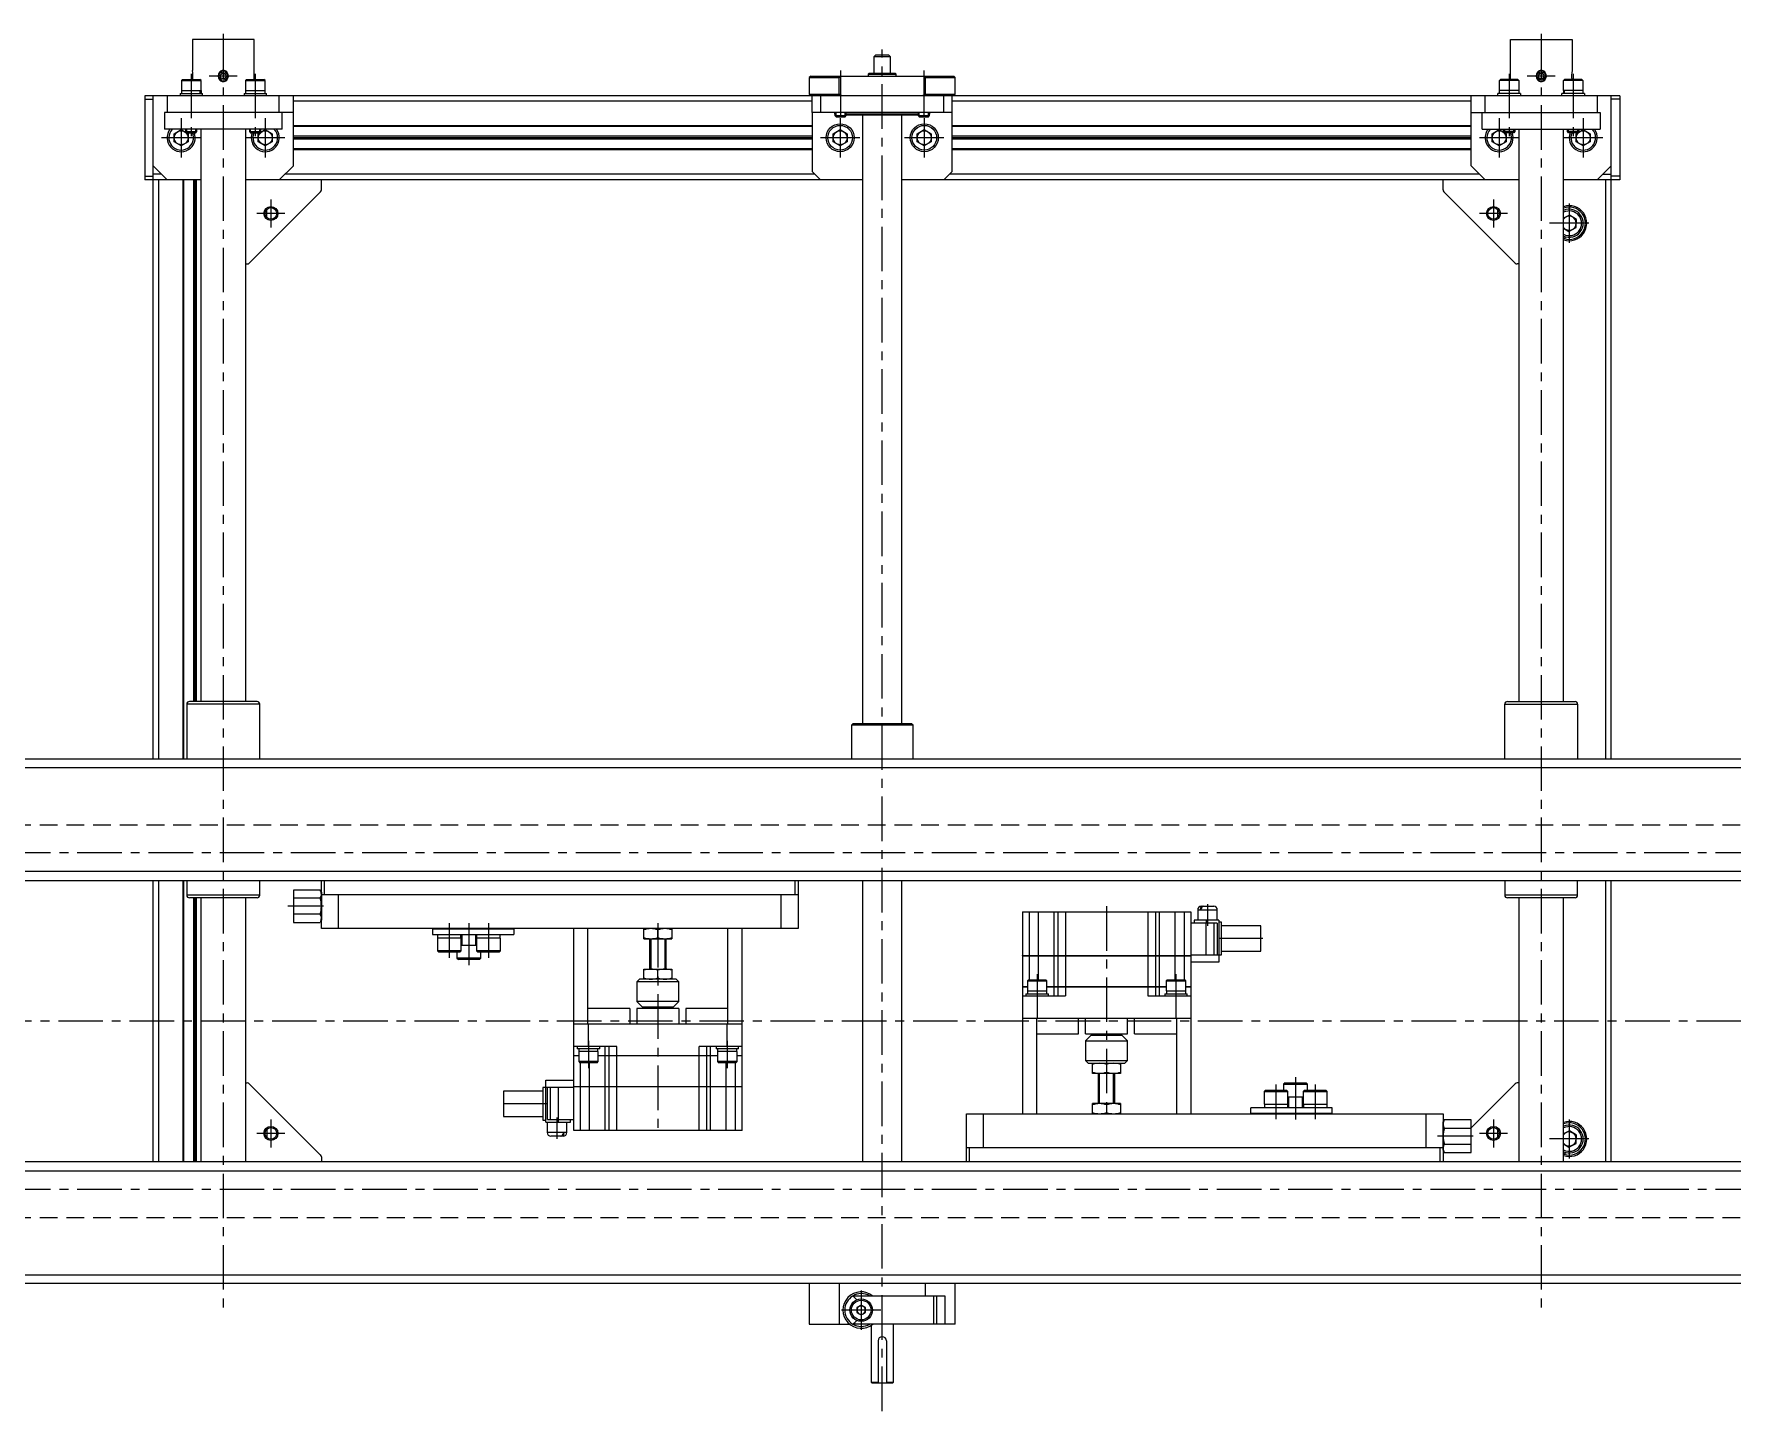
# Model space of a CAD drawing. Extents: x -5 to 1618, y -24 to 990.
# Drawn here: x 548 to 1154, y 488 to 979 of the extents above; entities that cross this region are included whole.
import ezdxf

# ---------------------------------------------------------------- set-up
doc = ezdxf.new("R2010")
doc.units = 0
doc.header["$LTSCALE"] = 0.5
doc.linetypes.add('CENTER', pattern=[50.8, 31.75, -6.35, 6.35, -6.35])
doc.linetypes.add('DASHED', pattern=[19.05, 12.7, -6.35])
for name, color, linetype in [('MSM_CENTER', 1, 'CENTER'), ('MSM_CONTINUOUS', 7, 'CONTINUOUS'), ('MSM_DASHED', 4, 'DASHED'), ('MSM_NARROW', 5, 'CONTINUOUS')]:
    doc.layers.add(name, color=color, linetype=linetype)

msp = doc.modelspace()

# ---------------------------------------------------------------- linework, layer by layer
at = {"layer": 'MSM_CENTER'}
for p, q in [((615.73, 978.6), (615.73, 522.46)), ((1085.73, 978.6), (1085.73, 522.46)), ((850.73, 487.6), (850.73, 973.1)), ((604.33, 964.4), (604.33, 941.4)), ((620.73, 963.6), (610.73, 963.6)), ((627.13, 964.4), (627.13, 941.4)), ((835.88, 965.6), (835.88, 947.1)), ((865.58, 965.6), (865.58, 947.1)), ((1074.33, 964.4), (1074.33, 941.4)), ((1090.73, 963.6), (1080.73, 963.6)), ((1097.13, 964.4), (1097.13, 941.4)), ((600.73, 948.6), (600.73, 934.6)), ((630.73, 948.6), (630.73, 934.6)), ((835.73, 948.6), (835.73, 934.6)), ((865.73, 948.6), (865.73, 934.6)), ((1070.73, 948.6), (1070.73, 934.6)), ((1100.73, 948.6), (1100.73, 934.6)), ((607.73, 941.6), (593.73, 941.6)), ((637.73, 941.6), (623.73, 941.6)), ((842.73, 941.6), (828.73, 941.6)), ((872.73, 941.6), (858.73, 941.6)), ((1077.73, 941.6), (1063.73, 941.6)), ((1107.73, 941.6), (1093.73, 941.6)), ((637.73, 914.6), (627.73, 914.6)), ((632.73, 919.6), (632.73, 909.6)), ((1073.73, 914.6), (1063.73, 914.6)), ((1068.73, 919.6), (1068.73, 909.6)), ((1095.73, 918.1), (1095.73, 904.1)), ((1102.73, 911.1), (1088.73, 911.1)), ((1366.95, 686.6), (334.55, 686.6)), ((651.48, 667.6), (638.73, 667.6)), ((930.73, 667.6), (930.73, 591.6)), ((966.73, 668.3), (966.73, 660.6)), ((696.33, 661.6), (696.33, 649.2)), ((703.33, 661.6), (703.33, 646.6)), ((710.33, 661.6), (710.33, 649.2)), ((770.73, 661.6), (770.73, 585.6)), ((986.48, 656.1), (968.73, 656.1)), ((905.98, 643.4), (905.98, 633.6)), ((955.48, 643.4), (955.48, 633.6)), ((1385.6, 626.6), (327.98, 626.6)), ((745.98, 619.6), (745.98, 609.8)), ((795.48, 619.6), (795.48, 609.8)), ((998.13, 606.6), (998.13, 591.6)), ((991.13, 604), (991.13, 591.7)), ((1005.13, 604), (1005.13, 591.7)), ((731.48, 597.1), (713.73, 597.1)), ((632.73, 591.6), (632.73, 581.6)), ((734.73, 592.3), (734.73, 584.6)), ((1068.73, 591.6), (1068.73, 581.6)), ((1095.73, 591.6), (1095.73, 577.6)), ((637.73, 586.6), (627.73, 586.6)), ((1061.48, 585.6), (1048.73, 585.6)), ((1073.73, 586.6), (1063.73, 586.6)), ((1102.73, 584.6), (1088.73, 584.6)), ((1366.95, 566.6), (334.55, 566.6)), ((843.23, 530.6), (843.23, 516.6)), ((850.23, 523.6), (836.23, 523.6))]:
    msp.add_line(p, q, dxfattribs=at)
at = {"layer": 'MSM_CONTINUOUS'}
for p, q in [((604.73, 976.6), (604.73, 965.57)), ((626.73, 976.6), (604.73, 976.6)), ((626.73, 962.4), (626.73, 976.6)), ((1074.73, 962.4), (1074.73, 976.6)), ((1074.73, 976.6), (1096.73, 976.6)), ((1096.73, 976.6), (1096.73, 965.57)), ((848.35, 971.1), (847.73, 970.49)), ((847.73, 970.49), (847.73, 964.6)), ((853.73, 970.49), (847.73, 970.49)), ((853.12, 971.1), (848.35, 971.1)), ((853.73, 970.49), (853.12, 971.1)), ((853.73, 964.6), (853.73, 970.49)), ((614.64, 963.96), (615.5, 964.73)), ((614.87, 962.83), (614.64, 963.96)), ((615.97, 962.47), (614.87, 962.83)), ((615.5, 964.73), (616.59, 964.37)), ((616.83, 963.24), (615.97, 962.47)), ((616.59, 964.37), (616.83, 963.24)), ((825.23, 963.6), (824.73, 963.1)), ((824.73, 963.1), (824.73, 957.1)), ((824.73, 963.1), (835.39, 963.1)), ((825.23, 963.6), (876.23, 963.6)), ((835.39, 963.1), (836.25, 963.6)), ((835.39, 957.1), (835.39, 963.1)), ((846.07, 964.6), (845.73, 964.27)), ((845.73, 964.27), (845.73, 963.6)), ((845.73, 964.27), (849.09, 964.27)), ((846.07, 964.6), (849.2, 964.6)), ((849.09, 964.27), (855.73, 964.27)), ((849.2, 964.6), (855.4, 964.6)), ((855.73, 964.27), (855.4, 964.6)), ((855.73, 963.6), (855.73, 964.27)), ((865.18, 963.6), (866.05, 963.1)), ((866.05, 963.1), (876.73, 963.1)), ((866.05, 963.1), (866.05, 957.1)), ((876.73, 963.1), (876.23, 963.6)), ((876.73, 957.1), (876.73, 963.1)), ((1084.87, 964.37), (1084.64, 963.24)), ((1084.64, 963.24), (1085.5, 962.47)), ((1085.97, 964.73), (1084.87, 964.37)), ((1085.5, 962.47), (1086.59, 962.83)), ((1086.83, 963.96), (1085.97, 964.73)), ((1086.59, 962.83), (1086.83, 963.96)), ((600.33, 957.4), (600.33, 956.6)), ((600.33, 957.4), (608.33, 957.4)), ((601.23, 962.4), (600.83, 962)), ((600.83, 962), (600.83, 958.4)), ((600.83, 962), (607.83, 962)), ((600.83, 958.4), (600.83, 957.4)), ((600.83, 958.4), (600.83, 957.4)), ((600.83, 958.4), (603.65, 958.4)), ((601.23, 962.4), (607.43, 962.4)), ((603.65, 958.4), (607.83, 958.4)), ((607.83, 962), (607.43, 962.4)), ((607.49, 957.4), (607.49, 958.4)), ((607.83, 958.4), (607.83, 962)), ((607.83, 958.4), (607.83, 957.4)), ((608.33, 956.6), (608.33, 957.4)), ((623.16, 957.4), (623.16, 956.6)), ((623.16, 957.4), (631.16, 957.4)), ((624.06, 962.4), (623.66, 962)), ((623.66, 962), (623.66, 958.4)), ((623.66, 962), (630.6, 962)), ((623.66, 958.4), (623.66, 957.4)), ((623.66, 958.4), (623.66, 957.4)), ((623.66, 958.4), (630.6, 958.4)), ((624.06, 962.4), (630.2, 962.4)), ((630.2, 962.4), (630.26, 962.4)), ((630.66, 962), (630.26, 962.4)), ((630.6, 962), (630.66, 962)), ((630.6, 958.4), (630.66, 958.4)), ((630.66, 958.4), (630.66, 962)), ((630.66, 957.4), (630.66, 958.4)), ((630.66, 957.4), (630.66, 958.4)), ((631.16, 956.6), (631.16, 957.4)), ((824.73, 957.1), (825.23, 956.6)), ((824.73, 957.1), (835.39, 957.1)), ((836.25, 956.6), (835.39, 957.1)), ((866.05, 957.1), (865.18, 956.6)), ((866.05, 957.1), (876.73, 957.1)), ((876.23, 956.6), (876.73, 957.1)), ((1070.3, 956.6), (1070.3, 957.4)), ((1078.3, 957.4), (1070.3, 957.4)), ((1070.8, 962), (1071.2, 962.4)), ((1070.8, 958.4), (1070.8, 962)), ((1070.87, 962), (1070.8, 962)), ((1070.8, 957.4), (1070.8, 958.4)), ((1070.8, 957.4), (1070.8, 958.4)), ((1070.87, 958.4), (1070.8, 958.4)), ((1077.8, 962), (1070.87, 962)), ((1077.8, 958.4), (1070.87, 958.4)), ((1071.26, 962.4), (1071.2, 962.4)), ((1077.4, 962.4), (1071.26, 962.4)), ((1077.4, 962.4), (1077.8, 962)), ((1077.8, 962), (1077.8, 958.4)), ((1077.8, 958.4), (1077.8, 957.4)), ((1077.8, 958.4), (1077.8, 957.4)), ((1078.3, 957.4), (1078.3, 956.6)), ((1093.13, 956.6), (1093.13, 957.4)), ((1101.13, 957.4), (1093.13, 957.4)), ((1093.63, 962), (1094.03, 962.4)), ((1093.63, 958.4), (1093.63, 962)), ((1100.63, 962), (1093.63, 962)), ((1097.81, 958.4), (1093.63, 958.4)), ((1093.64, 958.4), (1093.64, 957.4)), ((1093.98, 957.4), (1093.98, 958.4)), ((1100.23, 962.4), (1094.03, 962.4)), ((1100.63, 958.4), (1097.81, 958.4)), ((1100.23, 962.4), (1100.63, 962)), ((1100.63, 962), (1100.63, 958.4)), ((1100.63, 958.4), (1100.63, 957.4)), ((1100.63, 958.4), (1100.63, 957.4)), ((1101.13, 957.4), (1101.13, 956.6)), ((587.73, 956.6), (587.73, 926.6)), ((1113.73, 956.6), (587.73, 956.6)), ((587.73, 955.3), (590.73, 955.3)), ((590.73, 720.1), (590.73, 956.6)), ((595.73, 956.6), (595.73, 950.6)), ((635.73, 950.6), (635.73, 956.6)), ((640.73, 931.6), (640.73, 956.6)), ((825.73, 954.6), (640.73, 954.6)), ((825.73, 950.6), (825.73, 956.6)), ((828.73, 956.6), (828.73, 950.6)), ((872.73, 950.6), (872.73, 956.6)), ((875.73, 929.6), (875.73, 956.6)), ((1060.73, 954.6), (875.73, 954.6)), ((1060.73, 931.6), (1060.73, 956.6)), ((1065.73, 950.6), (1065.73, 956.6)), ((1105.73, 956.6), (1105.73, 950.6)), ((1110.73, 720.1), (1110.73, 956.6)), ((1113.73, 955.3), (1110.73, 955.3)), ((1113.73, 956.6), (1113.73, 926.6)), ((594.73, 950.6), (594.73, 944.6)), ((640.73, 950.6), (594.73, 950.6)), ((636.73, 944.6), (636.73, 950.6)), ((825.73, 945.9), (640.73, 945.9)), ((825.73, 945.6), (640.73, 945.6)), ((875.73, 950.6), (825.73, 950.6)), ((825.73, 950.6), (825.73, 929.6)), ((833.73, 950.6), (833.73, 950.1)), ((833.73, 950.1), (833.88, 949.95)), ((833.73, 950.1), (833.88, 950.1)), ((833.88, 950.6), (833.88, 949.48)), ((833.88, 949.48), (834.26, 949.1)), ((833.88, 949.48), (837.88, 949.48)), ((834.26, 949.1), (837.5, 949.1)), ((837.5, 949.1), (837.88, 949.48)), ((837.88, 949.48), (837.88, 950.6)), ((837.88, 950.1), (863.58, 950.1)), ((863.58, 949.6), (837.88, 949.6)), ((843.73, 949.6), (843.73, 732.1)), ((857.73, 732.1), (857.73, 949.6)), ((863.58, 950.6), (863.58, 949.48)), ((863.58, 949.48), (863.96, 949.1)), ((863.58, 949.48), (867.58, 949.48)), ((863.96, 949.1), (867.2, 949.1)), ((867.2, 949.1), (867.58, 949.48)), ((867.58, 949.48), (867.58, 950.6)), ((867.58, 949.95), (867.73, 950.1)), ((867.58, 950.1), (867.73, 950.1)), ((867.73, 950.1), (867.73, 950.6)), ((1060.73, 945.9), (875.73, 945.9)), ((1060.73, 945.6), (875.73, 945.6)), ((1060.73, 950.6), (1106.73, 950.6)), ((1064.73, 944.6), (1064.73, 950.6)), ((1106.73, 950.6), (1106.73, 944.6)), ((636.73, 944.6), (594.73, 944.6)), ((598.23, 943.04), (600.73, 944.49)), ((598.23, 940.16), (598.23, 943.04)), ((600.73, 938.71), (598.23, 940.16)), ((600.73, 944.49), (603.23, 943.04)), ((603.23, 940.16), (600.73, 938.71)), ((602.33, 944.6), (602.33, 943.78)), ((602.33, 943.78), (602.71, 943.4)), ((602.33, 943.78), (606.33, 943.78)), ((602.71, 943.4), (605.95, 943.4)), ((603.23, 943.04), (603.23, 940.16)), ((605.95, 943.4), (606.33, 943.78)), ((606.33, 943.78), (606.33, 944.6)), ((607.73, 944.6), (607.73, 740.6)), ((623.73, 740.6), (623.73, 944.6)), ((625.13, 944.6), (625.13, 943.78)), ((625.13, 943.78), (625.51, 943.4)), ((625.13, 943.78), (629.13, 943.78)), ((625.51, 943.4), (628.75, 943.4)), ((628.23, 943.04), (630.73, 944.49)), ((628.23, 940.16), (628.23, 943.04)), ((630.73, 938.71), (628.23, 940.16)), ((628.75, 943.4), (629.13, 943.78)), ((629.13, 943.78), (629.13, 944.6)), ((630.73, 944.49), (633.23, 943.04)), ((633.23, 940.16), (630.73, 938.71)), ((633.23, 943.04), (633.23, 940.16)), ((825.73, 942.12), (640.73, 942.12)), ((825.73, 941.6), (640.73, 941.6)), ((825.73, 941.08), (640.73, 941.08)), ((833.23, 943.04), (835.73, 944.49)), ((833.23, 940.16), (833.23, 943.04)), ((835.73, 938.71), (833.23, 940.16)), ((835.73, 944.49), (838.23, 943.04)), ((838.23, 940.16), (835.73, 938.71)), ((838.23, 943.04), (838.23, 940.16)), ((863.23, 943.04), (865.73, 944.49)), ((863.23, 940.16), (863.23, 943.04)), ((865.73, 938.71), (863.23, 940.16)), ((865.73, 944.49), (868.23, 943.04)), ((868.23, 940.16), (865.73, 938.71)), ((868.23, 943.04), (868.23, 940.16)), ((1060.73, 942.12), (875.73, 942.12)), ((1060.73, 941.6), (875.73, 941.6)), ((1060.73, 941.08), (875.73, 941.08)), ((1064.73, 944.6), (1106.73, 944.6)), ((1068.23, 943.04), (1070.73, 944.49)), ((1068.23, 940.16), (1068.23, 943.04)), ((1070.73, 938.71), (1068.23, 940.16)), ((1070.73, 944.49), (1073.23, 943.04)), ((1073.23, 940.16), (1070.73, 938.71)), ((1072.33, 943.78), (1072.33, 944.6)), ((1072.71, 943.4), (1072.33, 943.78)), ((1076.33, 943.78), (1072.33, 943.78)), ((1075.95, 943.4), (1072.71, 943.4)), ((1073.23, 943.04), (1073.23, 940.16)), ((1076.33, 943.78), (1075.95, 943.4)), ((1076.33, 944.6), (1076.33, 943.78)), ((1077.73, 944.6), (1077.73, 740.6)), ((1093.73, 740.6), (1093.73, 944.6)), ((1095.13, 943.78), (1095.13, 944.6)), ((1095.51, 943.4), (1095.13, 943.78)), ((1099.13, 943.78), (1095.13, 943.78)), ((1098.75, 943.4), (1095.51, 943.4)), ((1098.23, 943.04), (1100.73, 944.49)), ((1098.23, 940.16), (1098.23, 943.04)), ((1100.73, 938.71), (1098.23, 940.16)), ((1099.13, 943.78), (1098.75, 943.4)), ((1099.13, 944.6), (1099.13, 943.78)), ((1100.73, 944.49), (1103.23, 943.04)), ((1103.23, 940.16), (1100.73, 938.71)), ((1103.23, 943.04), (1103.23, 940.16)), ((825.73, 937.6), (640.73, 937.6)), ((825.73, 937.3), (640.73, 937.3)), ((1060.73, 937.6), (875.73, 937.6)), ((1060.73, 937.3), (875.73, 937.3)), ((587.73, 927.9), (590.73, 927.9)), ((607.73, 926.6), (587.73, 926.6)), ((590.73, 931.6), (595.73, 926.6)), ((593.73, 928.6), (590.73, 928.6)), ((592.73, 720.1), (592.73, 926.6)), ((601.43, 720.1), (601.43, 926.6)), ((601.73, 720.1), (601.73, 926.6)), ((605.21, 740.6), (605.21, 926.6)), ((605.73, 740.6), (605.73, 926.6)), ((606.25, 740.6), (606.25, 926.6)), ((843.73, 926.6), (623.73, 926.6)), ((635.73, 926.6), (640.73, 931.6)), ((826.73, 928.6), (637.73, 928.6)), ((650.73, 923.01), (650.73, 926.6)), ((825.73, 929.6), (828.73, 926.6)), ((1077.73, 926.6), (857.73, 926.6)), ((872.73, 926.6), (875.73, 929.6)), ((1063.73, 928.6), (874.73, 928.6)), ((1050.73, 923.01), (1050.73, 926.6)), ((1065.73, 926.6), (1060.73, 931.6)), ((1113.73, 926.6), (1093.73, 926.6)), ((1110.73, 931.6), (1105.73, 926.6)), ((1107.73, 928.6), (1110.73, 928.6)), ((1108.73, 720.1), (1108.73, 926.6)), ((1113.73, 927.9), (1110.73, 927.9)), ((625.03, 896.89), (650.44, 922.31)), ((1076.44, 896.89), (1051.03, 922.31)), ((631.22, 916.01), (631.23, 916)), ((631.23, 913.18), (631.23, 916)), ((1070.24, 916.01), (1070.23, 916)), ((1070.23, 913.18), (1070.23, 916)), ((1095.85, 913.98), (1093.73, 912.88)), ((1093.73, 909.41), (1095.61, 908.22)), ((1095.61, 908.22), (1098.17, 909.55)), ((1098.29, 912.44), (1095.85, 913.98)), ((1098.17, 909.55), (1098.29, 912.44)), ((1094.38, 906.29), (1093.96, 905.63)), ((623.73, 896.6), (624.32, 896.6)), ((1077.73, 896.6), (1077.15, 896.6)), ((602.73, 739.66), (602.73, 720.1)), ((628.73, 739.66), (602.73, 739.66)), ((627.79, 740.6), (603.67, 740.6)), ((628.73, 720.1), (628.73, 739.66)), ((1072.73, 720.1), (1072.73, 739.66)), ((1072.73, 739.66), (1098.73, 739.66)), ((1073.67, 740.6), (1097.79, 740.6)), ((1098.73, 739.66), (1098.73, 720.1)), ((840.23, 732.6), (839.73, 732.1)), ((839.73, 732.1), (839.73, 720.1)), ((861.73, 732.1), (839.73, 732.1)), ((861.23, 732.6), (840.23, 732.6)), ((861.73, 732.1), (861.23, 732.6)), ((861.73, 720.1), (861.73, 732.1)), ((340.73, 720.1), (1360.73, 720.1)), ((342.25, 717.1), (1359.23, 717.1)), ((348.75, 680.1), (1352.73, 680.1)), ((1362.93, 676.6), (338.53, 676.6)), ((590.73, 576.6), (590.73, 676.6)), ((592.73, 576.6), (592.73, 676.6)), ((601.43, 576.6), (601.43, 676.6)), ((601.73, 576.6), (601.73, 676.6)), ((602.73, 676.6), (602.73, 671.54)), ((628.73, 671.54), (628.73, 676.6)), ((650.29, 673.37), (640.73, 673.37)), ((640.73, 673.37), (640.73, 661.83)), ((650.73, 672.6), (650.29, 673.37)), ((650.73, 659.6), (650.73, 676.6)), ((650.73, 672.6), (650.73, 662.6)), ((651.73, 676.6), (651.73, 671.6)), ((819.73, 671.6), (819.73, 676.6)), ((820.73, 676.6), (820.73, 659.6)), ((843.73, 676.6), (843.73, 576.6)), ((857.73, 576.6), (857.73, 676.6)), ((1072.73, 676.6), (1072.73, 671.54)), ((1098.73, 671.54), (1098.73, 676.6)), ((1108.73, 576.6), (1108.73, 676.6)), ((1110.73, 576.6), (1110.73, 676.6)), ((628.73, 671.54), (602.73, 671.54)), ((627.79, 670.6), (603.67, 670.6)), ((605.21, 576.6), (605.21, 670.6)), ((605.73, 576.6), (605.73, 670.6)), ((606.25, 576.6), (606.25, 670.6)), ((607.73, 670.6), (607.73, 576.6)), ((623.73, 576.6), (623.73, 670.6)), ((650.29, 670.49), (640.73, 670.49)), ((820.73, 671.6), (650.73, 671.6)), ((656.73, 671.6), (656.73, 659.6)), ((814.73, 659.6), (814.73, 671.6)), ((963.23, 666.3), (963.23, 662.6)), ((963.23, 666.3), (970.23, 666.3)), ((964.47, 666.6), (964.11, 666.6)), ((964.53, 667.6), (968.93, 667.6)), ((970.23, 662.6), (970.23, 666.3)), ((1098.73, 671.54), (1072.73, 671.54)), ((1097.79, 670.6), (1073.67, 670.6)), ((1077.73, 670.6), (1077.73, 576.6)), ((1093.73, 576.6), (1093.73, 670.6)), ((650.29, 664.71), (640.73, 664.71)), ((640.73, 661.83), (650.29, 661.83)), ((650.73, 662.6), (650.29, 661.83)), ((900.73, 665.6), (900.73, 650)), ((900.73, 665.6), (960.73, 665.6)), ((903.08, 665.6), (903.08, 650)), ((906.37, 665.6), (906.37, 650)), ((911.94, 665.6), (911.94, 650)), ((913.3, 665.6), (913.3, 650)), ((916.04, 665.6), (916.04, 635.6)), ((945.42, 665.6), (945.42, 650)), ((948.16, 665.6), (948.16, 650)), ((949.52, 665.6), (949.52, 650)), ((955.09, 665.6), (955.09, 650)), ((958.38, 665.6), (958.38, 650)), ((960.73, 665.6), (960.73, 638.95)), ((970.13, 661.6), (960.73, 661.6)), ((961.93, 662.6), (961.93, 661.6)), ((970.73, 662.6), (961.93, 662.6)), ((966.15, 661.6), (966.15, 650.1)), ((966.23, 662.6), (966.23, 661.6)), ((969.03, 661.6), (969.03, 650.1)), ((970.13, 661.6), (970.13, 650.1)), ((970.73, 662.6), (970.73, 647.6)), ((971.73, 661.9), (970.73, 661.9)), ((971.73, 650.3), (971.73, 661.9)), ((985.73, 660.6), (971.73, 660.6)), ((985.73, 651.6), (985.73, 660.6)), ((820.73, 659.6), (650.73, 659.6)), ((690.33, 659.5), (690.33, 659.6)), ((690.33, 659.5), (690.33, 657.5)), ((690.33, 659.5), (719.33, 659.5)), ((690.33, 657.5), (719.33, 657.5)), ((692.08, 657.5), (692.08, 651.69)), ((700.58, 656.2), (692.08, 656.2)), ((692.33, 659.5), (692.33, 659.6)), ((700.45, 656.2), (700.45, 657.5)), ((700.58, 651.69), (700.58, 656.2)), ((700.83, 657.5), (700.83, 653.6)), ((705.83, 653.6), (705.83, 657.5)), ((706.08, 657.5), (706.08, 651.69)), ((714.58, 656.2), (706.08, 656.2)), ((714.45, 656.2), (714.45, 657.5)), ((714.58, 651.69), (714.58, 656.2)), ((717.33, 659.5), (717.33, 659.6)), ((719.33, 659.5), (719.33, 659.6)), ((719.33, 659.5), (719.33, 657.5)), ((740.73, 614.3), (740.73, 659.6)), ((745.73, 625.6), (745.73, 659.6)), ((765.73, 656), (765.73, 659.6)), ((765.73, 656), (775.73, 656)), ((765.73, 656), (775.73, 656)), ((767.73, 656), (767.73, 645.2)), ((770.73, 656.45), (770.73, 659.15)), ((773.73, 645.2), (773.73, 656)), ((775.73, 659.6), (775.73, 656)), ((795.73, 625.6), (795.73, 659.6)), ((800.73, 614.3), (800.73, 659.6)), ((692.08, 651.69), (692.57, 651.2)), ((700.58, 651.69), (692.08, 651.69)), ((700.09, 651.2), (692.57, 651.2)), ((699.08, 651.2), (699.08, 649.09)), ((699.08, 649.09), (699.57, 648.6)), ((707.58, 649.09), (699.08, 649.09)), ((707.09, 648.6), (699.57, 648.6)), ((700.09, 651.2), (700.58, 651.69)), ((706.08, 653.6), (700.58, 653.6)), ((706.08, 651.69), (706.57, 651.2)), ((714.58, 651.69), (706.08, 651.69)), ((714.09, 651.2), (706.57, 651.2)), ((707.09, 648.6), (707.58, 649.09)), ((707.58, 649.09), (707.58, 651.2)), ((714.09, 651.2), (714.58, 651.69)), ((900.73, 650), (960.73, 650)), ((900.73, 649.95), (900.73, 638.95)), ((900.73, 649.95), (960.73, 649.95)), ((900.78, 649.95), (900.78, 650)), ((903.08, 649.95), (903.08, 641.4)), ((903.09, 649.95), (903.09, 650)), ((906.37, 649.95), (906.37, 641.4)), ((906.38, 649.95), (906.38, 650)), ((911.94, 649.95), (911.94, 638.95)), ((911.99, 649.95), (911.99, 650)), ((913.3, 649.95), (913.3, 638.95)), ((913.35, 649.95), (913.35, 650)), ((945.42, 649.95), (945.42, 650)), ((945.42, 649.95), (945.42, 635.6)), ((948.12, 649.95), (948.12, 650)), ((948.16, 649.95), (948.16, 638.95)), ((949.48, 649.95), (949.48, 650)), ((949.52, 649.95), (949.52, 638.95)), ((955.08, 649.95), (955.08, 650)), ((955.09, 649.95), (955.09, 641.4)), ((958.37, 649.95), (958.37, 650)), ((958.38, 649.95), (958.38, 641.4)), ((970.73, 650.1), (960.73, 650.1)), ((970.73, 650.3), (971.73, 650.3)), ((971.73, 651.6), (985.73, 651.6)), ((765.73, 645.2), (775.73, 645.2)), ((765.73, 641.6), (765.73, 645.2)), ((770.73, 642.05), (770.73, 644.75)), ((775.73, 645.2), (775.73, 641.6)), ((970.73, 647.6), (960.73, 647.6)), ((764.23, 641.6), (763.23, 640.6)), ((763.23, 640.6), (763.23, 633.6)), ((778.23, 640.6), (763.23, 640.6)), ((777.23, 641.6), (764.23, 641.6)), ((778.23, 640.6), (777.23, 641.6)), ((778.23, 633.6), (778.23, 640.6)), ((900.73, 638.95), (902.48, 638.95)), ((900.73, 638.9), (902.48, 638.9)), ((900.73, 638.9), (900.73, 593.6)), ((900.78, 638.95), (900.78, 638.9)), ((901.98, 636.4), (901.98, 635.6)), ((901.98, 636.4), (909.98, 636.4)), ((902.88, 641.4), (902.48, 641)), ((902.48, 641), (902.48, 637.4)), ((902.48, 641), (909.48, 641)), ((902.48, 637.4), (909.48, 637.4)), ((902.59, 637.4), (902.59, 636.4)), ((902.88, 641.4), (909.08, 641.4)), ((909.48, 641), (909.08, 641.4)), ((909.48, 637.4), (909.48, 641)), ((909.48, 638.95), (951.98, 638.95)), ((909.48, 638.9), (951.98, 638.9)), ((909.48, 636.4), (909.48, 637.4)), ((909.48, 636.4), (909.48, 637.4)), ((909.98, 635.6), (909.98, 636.4)), ((911.94, 638.9), (911.94, 635.6)), ((911.99, 638.95), (911.99, 638.9)), ((913.3, 638.9), (913.3, 635.6)), ((913.35, 638.95), (913.35, 638.9)), ((948.12, 638.95), (948.12, 638.9)), ((948.16, 638.9), (948.16, 635.6)), ((949.48, 638.95), (949.48, 638.9)), ((949.52, 638.9), (949.52, 635.6)), ((951.48, 636.4), (951.48, 635.6)), ((951.48, 636.4), (959.48, 636.4)), ((952.38, 641.4), (951.98, 641)), ((951.98, 641), (951.98, 637.4)), ((951.98, 641), (958.98, 641)), ((951.98, 637.4), (958.98, 637.4)), ((952.09, 637.4), (952.09, 636.4)), ((952.38, 641.4), (958.58, 641.4)), ((958.98, 641), (958.58, 641.4)), ((958.98, 637.4), (958.98, 641)), ((958.98, 638.95), (960.73, 638.95)), ((958.98, 638.9), (960.73, 638.9)), ((958.98, 636.4), (958.98, 637.4)), ((958.98, 636.4), (958.98, 637.4)), ((959.48, 635.6), (959.48, 636.4)), ((960.68, 638.95), (960.68, 638.9)), ((960.73, 638.9), (960.73, 593.6)), ((760.73, 631.1), (745.73, 631.1)), ((760.73, 631.1), (760.73, 625.6)), ((763.23, 633.6), (765.23, 631.6)), ((778.23, 633.6), (763.23, 633.6)), ((778.23, 631.1), (763.23, 631.1)), ((763.23, 631.1), (763.23, 625.6)), ((776.23, 631.6), (765.23, 631.6)), ((776.23, 631.6), (778.23, 633.6)), ((778.23, 631.1), (778.23, 625.6)), ((795.73, 631.1), (780.73, 631.1)), ((780.73, 631.1), (780.73, 625.6)), ((900.73, 635.6), (916.04, 635.6)), ((906.03, 635.6), (906.03, 627.6)), ((945.42, 635.6), (960.73, 635.6)), ((955.43, 635.6), (955.43, 627.6)), ((740.73, 625.6), (800.73, 625.6)), ((746.03, 617.6), (746.03, 625.6)), ((795.43, 617.6), (795.43, 625.6)), ((960.73, 627.6), (900.73, 627.6)), ((905.73, 627.6), (905.73, 593.6)), ((920.73, 622.1), (920.73, 627.6)), ((923.23, 622.1), (923.23, 627.6)), ((938.23, 622.1), (938.23, 627.6)), ((940.73, 622.1), (940.73, 627.6)), ((955.73, 627.6), (955.73, 593.6)), ((905.73, 622.1), (920.73, 622.1)), ((923.23, 622.1), (938.23, 622.1)), ((925.23, 621.6), (923.23, 619.6)), ((923.23, 619.6), (923.23, 612.6)), ((923.23, 619.6), (938.23, 619.6)), ((925.23, 621.6), (936.23, 621.6)), ((938.23, 619.6), (936.23, 621.6)), ((938.23, 612.6), (938.23, 619.6)), ((940.73, 622.1), (955.73, 622.1)), ((756.04, 617.6), (740.73, 617.6)), ((742.48, 614.3), (740.73, 614.3)), ((742.48, 614.25), (740.73, 614.25)), ((740.73, 587.6), (740.73, 614.25)), ((740.78, 614.25), (740.78, 614.3)), ((741.98, 617.6), (741.98, 616.8)), ((749.98, 616.8), (741.98, 616.8)), ((742.48, 616.8), (742.48, 615.8)), ((742.48, 616.8), (742.48, 615.8)), ((742.48, 615.8), (742.48, 612.2)), ((749.48, 615.8), (742.48, 615.8)), ((742.48, 612.2), (742.88, 611.8)), ((749.48, 612.2), (742.48, 612.2)), ((749.08, 611.8), (742.88, 611.8)), ((743.08, 603.25), (743.08, 611.8)), ((746.37, 603.25), (746.37, 611.8)), ((749.08, 611.8), (749.48, 612.2)), ((749.37, 615.8), (749.37, 616.8)), ((749.48, 612.2), (749.48, 615.8)), ((791.98, 614.3), (749.48, 614.3)), ((791.98, 614.25), (749.48, 614.25)), ((749.98, 616.8), (749.98, 617.6)), ((751.94, 614.3), (751.94, 617.6)), ((751.94, 603.25), (751.94, 614.25)), ((751.99, 614.25), (751.99, 614.3)), ((753.3, 614.3), (753.3, 617.6)), ((753.3, 603.25), (753.3, 614.25)), ((753.35, 614.25), (753.35, 614.3)), ((756.04, 603.25), (756.04, 617.6)), ((800.73, 617.6), (785.42, 617.6)), ((785.42, 587.6), (785.42, 617.6)), ((788.12, 614.25), (788.12, 614.3)), ((788.16, 614.3), (788.16, 617.6)), ((788.16, 603.25), (788.16, 614.25)), ((789.48, 614.25), (789.48, 614.3)), ((789.52, 614.3), (789.52, 617.6)), ((789.52, 603.25), (789.52, 614.25)), ((791.48, 617.6), (791.48, 616.8)), ((799.48, 616.8), (791.48, 616.8)), ((791.98, 616.8), (791.98, 615.8)), ((791.98, 616.8), (791.98, 615.8)), ((791.98, 615.8), (791.98, 612.2)), ((798.98, 615.8), (791.98, 615.8)), ((791.98, 612.2), (792.38, 611.8)), ((798.98, 612.2), (791.98, 612.2)), ((798.58, 611.8), (792.38, 611.8)), ((795.09, 603.25), (795.09, 611.8)), ((798.38, 603.25), (798.38, 611.8)), ((798.58, 611.8), (798.98, 612.2)), ((798.87, 615.8), (798.87, 616.8)), ((798.98, 612.2), (798.98, 615.8)), ((800.73, 614.3), (798.98, 614.3)), ((800.73, 614.25), (798.98, 614.25)), ((799.48, 616.8), (799.48, 617.6)), ((800.68, 614.25), (800.68, 614.3)), ((800.73, 603.25), (800.73, 614.25)), ((923.23, 612.6), (924.23, 611.6)), ((923.23, 612.6), (938.23, 612.6)), ((937.23, 611.6), (938.23, 612.6)), ((730.73, 590.6), (730.73, 605.6)), ((730.73, 605.6), (740.73, 605.6)), ((924.23, 611.6), (937.23, 611.6)), ((925.73, 608), (925.73, 611.6)), ((935.73, 608), (925.73, 608)), ((927.73, 608), (927.73, 597.2)), ((930.73, 611.15), (930.73, 608.45)), ((933.73, 597.2), (933.73, 608)), ((935.73, 611.6), (935.73, 608)), ((623.73, 604.6), (624.32, 604.6)), ((625.03, 604.31), (650.44, 578.89)), ((729.73, 601.6), (715.73, 601.6)), ((715.73, 601.6), (715.73, 592.6)), ((730.73, 602.9), (729.73, 602.9)), ((729.73, 602.9), (729.73, 591.3)), ((730.73, 603.1), (740.73, 603.1)), ((731.33, 591.6), (731.33, 603.1)), ((732.43, 591.6), (732.43, 603.1)), ((735.31, 591.6), (735.31, 603.1)), ((800.73, 603.25), (740.73, 603.25)), ((800.73, 603.2), (740.73, 603.2)), ((743.08, 587.6), (743.08, 603.2)), ((743.09, 603.25), (743.09, 603.2)), ((746.37, 587.6), (746.37, 603.2)), ((746.38, 603.25), (746.38, 603.2)), ((751.94, 587.6), (751.94, 603.2)), ((751.99, 603.25), (751.99, 603.2)), ((753.3, 587.6), (753.3, 603.2)), ((753.35, 603.25), (753.35, 603.2)), ((756.04, 603.25), (756.04, 603.2)), ((756.04, 587.6), (756.04, 603.2)), ((788.12, 603.25), (788.12, 603.2)), ((788.16, 587.6), (788.16, 603.2)), ((789.48, 603.25), (789.48, 603.2)), ((789.52, 587.6), (789.52, 603.2)), ((795.08, 603.25), (795.08, 603.2)), ((795.09, 587.6), (795.09, 603.2)), ((798.37, 603.25), (798.37, 603.2)), ((798.38, 587.6), (798.38, 603.2)), ((800.68, 603.25), (800.68, 603.2)), ((800.73, 587.6), (800.73, 603.2)), ((987.37, 602), (986.88, 601.51)), ((986.88, 601.51), (986.88, 597)), ((986.88, 601.51), (995.38, 601.51)), ((987.37, 602), (994.89, 602)), ((994.37, 604.6), (993.88, 604.11)), ((993.88, 604.11), (993.88, 602)), ((993.88, 604.11), (1002.38, 604.11)), ((994.37, 604.6), (1001.89, 604.6)), ((995.38, 601.51), (994.89, 602)), ((995.38, 595.7), (995.38, 601.51)), ((995.38, 599.6), (1000.88, 599.6)), ((995.63, 599.6), (995.63, 595.7)), ((1000.63, 595.7), (1000.63, 599.6)), ((1001.37, 602), (1000.88, 601.51)), ((1000.88, 601.51), (1000.88, 597)), ((1000.88, 601.51), (1009.38, 601.51)), ((1001.37, 602), (1008.89, 602)), ((1002.38, 604.11), (1001.89, 604.6)), ((1002.38, 602), (1002.38, 604.11)), ((1009.38, 601.51), (1008.89, 602)), ((1009.38, 595.7), (1009.38, 601.51)), ((1076.44, 604.31), (1060.73, 588.6)), ((1077.73, 604.6), (1077.15, 604.6)), ((880.73, 593.6), (1050.73, 593.6)), ((880.73, 576.6), (880.73, 593.6)), ((886.73, 593.6), (886.73, 581.6)), ((935.73, 597.2), (925.73, 597.2)), ((925.73, 593.6), (925.73, 597.2)), ((935.73, 597.2), (925.73, 597.2)), ((930.73, 596.75), (930.73, 594.05)), ((935.73, 597.2), (935.73, 593.6)), ((982.13, 593.7), (982.13, 595.7)), ((1011.13, 595.7), (982.13, 595.7)), ((1011.13, 593.7), (982.13, 593.7)), ((982.13, 593.7), (982.13, 593.6)), ((984.13, 593.7), (984.13, 593.6)), ((986.88, 597), (995.38, 597)), ((987.02, 597), (987.02, 595.7)), ((1000.88, 597), (1009.38, 597)), ((1001.02, 597), (1001.02, 595.7)), ((1009.13, 593.7), (1009.13, 593.6)), ((1011.13, 593.7), (1011.13, 595.7)), ((1011.13, 593.7), (1011.13, 593.6)), ((1044.73, 581.6), (1044.73, 593.6)), ((1050.73, 593.6), (1050.73, 576.6)), ((631.23, 588.02), (631.23, 585.2)), ((715.73, 592.6), (729.73, 592.6)), ((729.73, 591.3), (730.73, 591.3)), ((730.73, 590.6), (739.53, 590.6)), ((731.23, 590.6), (731.23, 586.9)), ((731.33, 591.6), (740.73, 591.6)), ((735.23, 590.6), (735.23, 591.6)), ((738.23, 586.9), (738.23, 590.6)), ((739.53, 590.6), (739.53, 591.6)), ((800.73, 587.6), (740.73, 587.6)), ((1050.73, 590.6), (1051.18, 591.37)), ((1050.73, 580.6), (1050.73, 590.6)), ((1060.73, 591.37), (1051.18, 591.37)), ((1051.18, 588.49), (1060.73, 588.49)), ((1060.73, 579.83), (1060.73, 591.37)), ((1070.23, 585.86), (1070.23, 588.02)), ((1095.85, 587.48), (1093.73, 586.38)), ((1098.29, 585.94), (1095.85, 587.48)), ((631.22, 585.19), (631.23, 585.2)), ((738.23, 586.9), (731.23, 586.9)), ((736.93, 585.6), (732.53, 585.6)), ((737, 586.6), (737.35, 586.6)), ((880.73, 581.6), (1050.73, 581.6)), ((881.73, 581.6), (881.73, 576.6)), ((1049.73, 576.6), (1049.73, 581.6)), ((1051.18, 582.71), (1060.73, 582.71)), ((1070.23, 585.2), (1070.23, 585.86)), ((1070.23, 585.2), (1070.24, 585.19)), ((1093.73, 582.91), (1095.61, 581.72)), ((1095.61, 581.72), (1098.17, 583.05)), ((1098.17, 583.05), (1098.29, 585.94)), ((338.55, 576.6), (1362.93, 576.6)), ((650.73, 578.19), (650.73, 576.6)), ((1050.73, 580.6), (1051.18, 579.83)), ((1051.18, 579.83), (1060.73, 579.83)), ((1094.38, 579.79), (1093.96, 579.13)), ((1352.73, 573.1), (348.75, 573.1)), ((1360.73, 533.1), (340.75, 533.1)), ((1358.73, 536.1), (342.75, 536.1)), ((824.73, 533.1), (824.73, 518.6)), ((835.52, 518.6), (835.52, 533.1)), ((866.18, 528.6), (866.18, 533.1)), ((876.73, 518.6), (876.73, 533.1)), ((873.23, 528.6), (840.18, 528.6)), ((869.17, 518.6), (869.17, 528.6)), ((870.23, 518.6), (870.23, 528.6)), ((873.23, 518.6), (873.23, 528.6)), ((843.23, 525.33), (841.73, 524.47)), ((841.73, 524.47), (841.73, 522.73)), ((841.73, 522.73), (843.23, 521.87)), ((844.73, 524.47), (843.23, 525.33)), ((843.23, 521.87), (844.73, 522.73)), ((844.73, 522.73), (844.73, 524.47)), ((824.73, 518.6), (839.08, 518.6)), ((876.73, 518.6), (840.18, 518.6)), ((846.73, 518.12), (846.73, 497.87)), ((854.73, 497.87), (854.73, 518.6)), ((849.23, 512.6), (849.23, 497.6)), ((852.23, 512.6), (852.23, 497.6)), ((846.73, 497.87), (847, 497.6)), ((846.73, 497.87), (849.23, 497.87)), ((847, 497.6), (854.47, 497.6)), ((852.23, 497.87), (854.73, 497.87)), ((854.47, 497.6), (854.73, 497.87))]:
    msp.add_line(p, q, dxfattribs=at)
for centre, radius in [((615.73, 963.6), 1.62), ((615.73, 963.6), 1.57), ((615.73, 963.6), 1), ((1085.73, 963.6), 1.62), ((1085.73, 963.6), 1.57), ((1085.73, 963.6), 1), ((835.73, 941.6), 5), ((835.73, 941.6), 4.4), ((865.73, 941.6), 5), ((865.73, 941.6), 4.4), ((600.73, 941.6), 2.5), ((630.73, 941.6), 2.5), ((835.73, 941.6), 2.5), ((865.73, 941.6), 2.5), ((1070.73, 941.6), 2.5), ((1100.73, 941.6), 2.5), ((632.73, 914.6), 2.5), ((632.73, 914.6), 2.07), ((1068.73, 914.6), 2.5), ((1068.73, 914.6), 2.07), ((632.73, 586.6), 2.5), ((632.73, 586.6), 2.07), ((1068.73, 586.6), 2.5), ((1068.73, 586.6), 2.07), ((843.23, 523.6), 4), ((843.23, 523.6), 3.5)]:
    msp.add_circle(centre, radius, dxfattribs=at)
for centre, radius, start, end in [((592.36, 963.61), 12.53, 354.47599, 9.03681), ((616, 963.6), 2.11, 135.82074, 224.17926), ((615.73, 963.86), 1.74, 44.17926, 135.82074), ((615.46, 963.6), 2.11, 315.82074, 44.17926), ((1086, 963.6), 2.11, 135.82074, 224.17926), ((1085.73, 963.86), 1.74, 44.17926, 135.82074), ((1085.46, 963.6), 2.11, 315.82074, 44.17926), ((1109.11, 963.61), 12.53, 170.96319, 185.52401), ((615.73, 963.34), 1.74, 224.17926, 315.82074), ((1085.73, 963.34), 1.74, 224.17926, 315.82074), ((600.73, 941.6), 5, 142.96558, 21.10026), ((600.73, 941.6), 4.4, 137.01411, 24.14781), ((630.73, 941.6), 5, 158.89974, 36.8699), ((630.73, 941.6), 4.4, 155.85219, 42.98589), ((1070.73, 941.6), 5, 142.96558, 21.10026), ((1070.73, 941.6), 4.4, 137.01411, 24.14781), ((1100.73, 941.6), 5, 158.89974, 36.8699), ((1100.73, 941.6), 4.4, 155.85219, 42.98589), ((649.73, 923.01), 1, 315, 360), ((1051.73, 923.01), 1, 180, 225), ((1095.73, 911.1), 6.25, 251.33708, 108.66292), ((1095.73, 911.1), 5.75, 252.07533, 110.35441), ((1095.73, 911.1), 5, 246.42182, 113.57818), ((1095.73, 911.1), 4.4, 242.96431, 117.03569), ((1095.73, 911.1), 2.5, 216.86997, 143.13003), ((624.32, 897.6), 1, 270, 315), ((1077.15, 897.6), 1, 225, 270), ((603.67, 739.66), 0.938, 90, 180), ((627.79, 739.66), 0.938, 0, 90), ((1073.67, 739.66), 0.938, 90, 180), ((1097.79, 739.66), 0.938, 0, 90), ((648.18, 671.93), 2.56, 325.61575, 25.61575), ((603.67, 671.54), 0.938, 180, 270), ((627.79, 671.54), 0.938, 270, 360), ((641.18, 667.6), 9.55, 342.41205, 17.58795), ((964.53, 666.3), 1.3, 90, 180), ((965.66, 666.36), 1.57, 143.51019, 171.16991), ((965.01, 666.84), 0.757, 90, 143.52771), ((966.02, 666.34), 1.58, 146.14288, 170.62179), ((965.36, 666.85), 0.751, 90, 150.23143), ((968.93, 666.3), 1.3, 360, 90), ((1073.67, 671.54), 0.938, 180, 270), ((1097.79, 671.54), 0.938, 270, 360), ((648.18, 663.27), 2.56, 334.38425, 34.38425), ((768.23, 652.38), 7.22, 69.74384, 110.25616), ((768.23, 663.22), 7.22, 249.74384, 290.25616), ((773.23, 652.38), 7.22, 69.74384, 110.25616), ((773.23, 663.22), 7.22, 249.74384, 290.25616), ((768.23, 637.98), 7.22, 69.74384, 110.25616), ((768.23, 648.82), 7.22, 249.74384, 290.25616), ((773.23, 637.98), 7.22, 69.74384, 110.25616), ((773.23, 648.82), 7.22, 249.74384, 290.25616), ((928.23, 604.38), 7.22, 69.74384, 110.25616), ((928.23, 615.22), 7.22, 249.74384, 290.25616), ((933.23, 604.38), 7.22, 69.74384, 110.25616), ((933.23, 615.22), 7.22, 249.74384, 290.25616), ((624.32, 603.6), 1, 45, 90), ((1077.15, 603.6), 1, 90, 135), ((928.23, 589.98), 7.22, 69.74384, 110.25616), ((928.23, 600.82), 7.22, 249.74384, 290.25616), ((933.23, 589.98), 7.22, 69.74384, 110.25616), ((933.23, 600.82), 7.22, 249.74384, 290.25616), ((1053.29, 589.93), 2.56, 154.38425, 214.38425), ((1060.29, 585.6), 9.55, 162.41205, 197.58795), ((1095.73, 584.6), 6.25, 251.33708, 108.66292), ((1095.73, 584.6), 5.75, 252.07533, 110.35441), ((1095.73, 584.6), 5, 246.42182, 113.57818), ((1095.73, 584.6), 4.4, 242.96431, 117.03569), ((732.53, 586.9), 1.3, 180, 270), ((736.1, 586.35), 0.751, 270, 330.23143), ((736.45, 586.36), 0.757, 270, 323.52771), ((735.44, 586.86), 1.58, 326.14288, 350.62179), ((736.93, 586.9), 1.3, 270, 0), ((735.8, 586.84), 1.57, 323.51019, 351.16991), ((1053.29, 581.27), 2.56, 145.61575, 205.61575), ((1095.73, 584.6), 2.5, 216.86997, 143.13003), ((649.73, 578.19), 1, 0, 45), ((843.23, 523.6), 6.5, 50.28486, 309.71514), ((843.23, 523.6), 5.85, 121.35988, 238.64012), ((837.2, 523.77), 5.68, 38.19825, 58.33656), ((843.23, 523.6), 5.85, 58.7598, 121.2402), ((843.23, 523.6), 1.5, 120, 180), ((843.23, 523.6), 1.5, 180, 240), ((843.23, 523.6), 1.5, 60, 120), ((843.23, 523.6), 1.5, 240, 300), ((843.23, 523.6), 1.5, 0, 60), ((843.23, 523.6), 1.5, 300, 0), ((837.2, 523.43), 5.68, 301.66344, 321.80175), ((843.23, 523.6), 5.85, 238.7598, 301.2402), ((850.73, 512.6), 1.5, 0, 180)]:
    msp.add_arc(centre, radius, start, end, dxfattribs=at)
at = {"layer": 'MSM_DASHED'}
for p, q in [((340.73, 696.6), (1360.73, 696.6)), ((340.73, 556.6), (1360.73, 556.6))]:
    msp.add_line(p, q, dxfattribs=at)
at = {"layer": 'MSM_NARROW'}
for p, q in [((834.26, 949.1), (834.26, 950.6)), ((837.5, 949.1), (837.5, 950.6)), ((863.96, 949.1), (863.96, 950.6)), ((867.2, 949.1), (867.2, 950.6)), ((602.71, 943.4), (602.71, 944.6)), ((605.95, 943.4), (605.95, 944.6)), ((625.51, 943.4), (625.51, 944.6)), ((628.75, 943.4), (628.75, 944.6)), ((1072.71, 943.4), (1072.71, 944.6)), ((1075.95, 943.4), (1075.95, 944.6)), ((1095.51, 943.4), (1095.51, 944.6)), ((1098.75, 943.4), (1098.75, 944.6)), ((768.27, 656), (768.27, 645.2)), ((773.19, 656), (773.19, 645.2)), ((928.27, 597.2), (928.27, 608)), ((933.19, 597.2), (933.19, 608))]:
    msp.add_line(p, q, dxfattribs=at)

doc.saveas('drawing.dxf')
